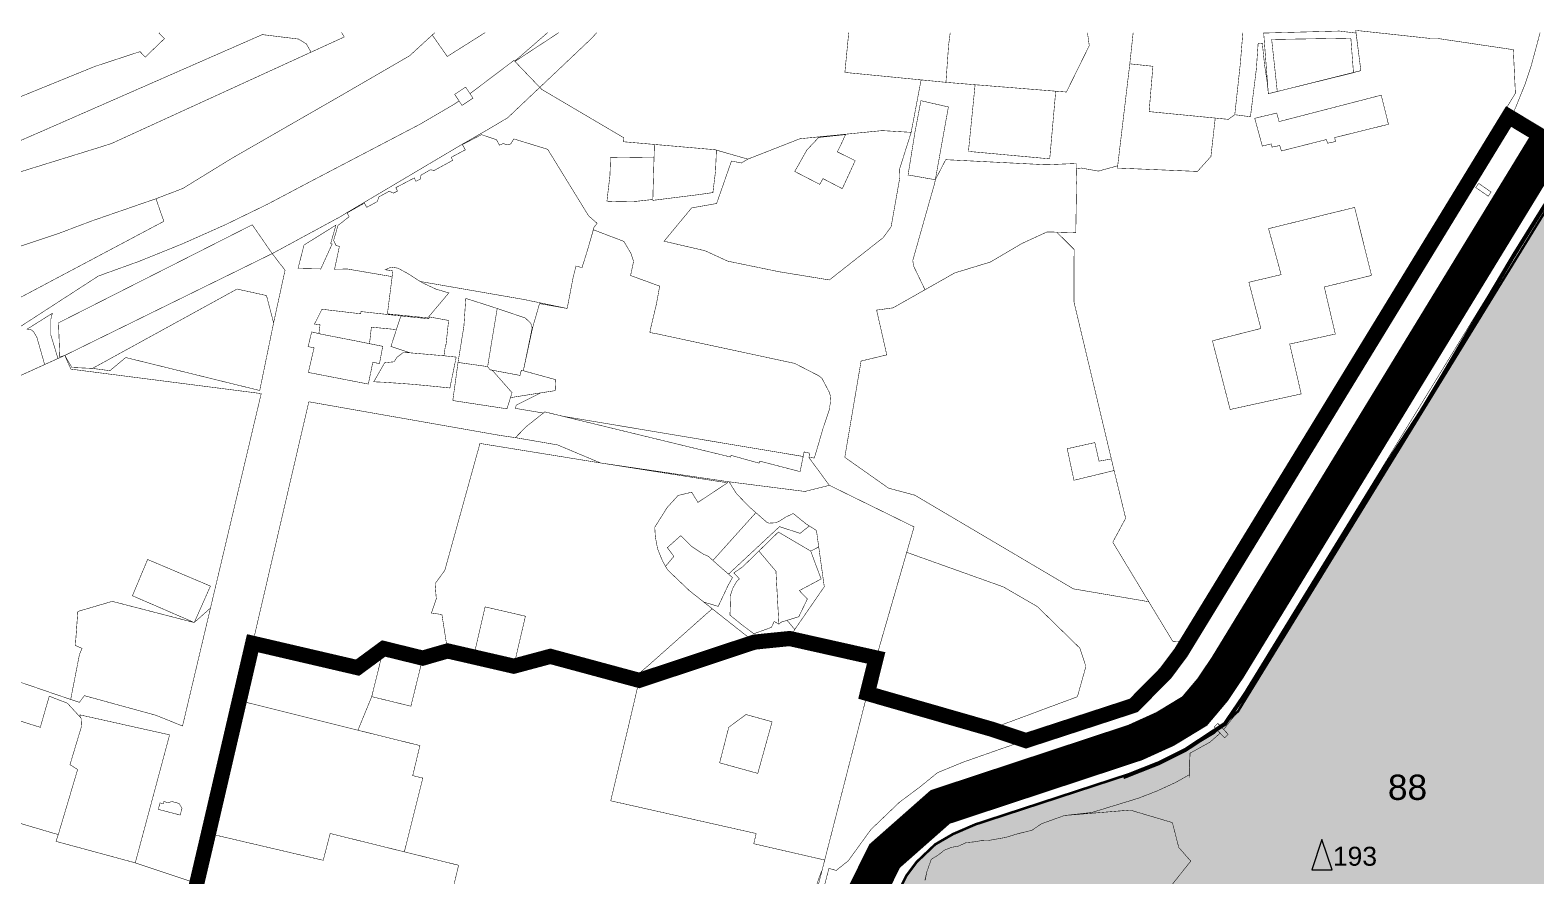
# Model space of a CAD drawing. Header units: millimetres. Extents: x 21689 to 31331, y 37531 to 43751.
# Drawn here: x 26287 to 26883, y 43417 to 43751 of the extents above; entities that cross this region are included whole.
import ezdxf

# ---------------------------------------------------------------- set-up
doc = ezdxf.new("R2010")
doc.units = ezdxf.units.MM
for name, pattern in [('DASHEDX2', [1.5, 1, -0.5]), ('g5_084', [0.4, 0.2, -0.2]), ('МЕЖА', [4, 1, -1, 1, -1])]:
    doc.linetypes.add(name, pattern=pattern)
for name, color, linetype, lineweight in [('0 . 11 - границы ДМ проект', 10, 'МЕЖА', 0), ('00 номер ОКН', 7, 'Continuous', 15), ('00 Разраб границы', 5, 'g5_084', 50), ('CONTUR', 150, 'Continuous', 9)]:
    doc.layers.add(name, color=color, linetype=linetype, lineweight=lineweight)
for name, color, linetype, lineweight, transparency in [('0.1 ОКН', 1, 'Continuous', 9, 0.4), ('00 Дороги', 252, 'Continuous', 9, 0.2), ('24. ценная дореволюц постройка', 192, 'Continuous', 13, 0.4)]:
    doc.layers.add(name, color=color, linetype=linetype, lineweight=lineweight, transparency=transparency)
doc.styles.get("Standard").update_dxf_attribs({"font": 'arial.ttf'})

# ---------------------------------------------------------------- blocks, each defined once
blk = doc.blocks.new('участки все')
at = {"layer": 'CONTUR', "const_width": 0.2}
for points in [[(3354.08, 6039.69), (3427.28, 6062.34), (3432.21, 6063.91), (3524.38, 6106.09), (3523.34, 6107.82)], [(3384.66, 6060.09), (3403.98, 6068.47), (3491.94, 6107.03), (3506.26, 6105.27), (3509.39, 6103.36), (3511.22, 6100.07), (3432.21, 6063.91), (3427.28, 6062.34), (3354.08, 6039.69)], [(3560.27, 6107.82), (3550.24, 6098.64), (3522.65, 6082.64), (3479.86, 6058.05), (3460.46, 6046.12), (3449.85, 6042.06), (3444.54, 6040.23), (3424.64, 6033.35), (3411.35, 6028.33), (3385.22, 6019.64)], [(3580.17, 6107.82), (3576.44, 6105.48), (3565.16, 6098.37), (3559.23, 6106.87), (3558.79, 6106.47), (3550.24, 6098.64), (3522.64, 6082.64), (3479.86, 6058.05), (3460.46, 6046.12), (3449.84, 6042.06), (3451.71, 6036.67), (3452.97, 6033.12), (3447.83, 6030.4), (3394.76, 6002.24)], [(3375.14, 5977.83), (3427.01, 6011.45), (3443.24, 6017.31), (3460.42, 6024.25), (3477.33, 6031.78), (3493.99, 6039.88), (3510.37, 6048.54), (3518.41, 6052.75), (3554.33, 6071.53), (3567.76, 6079.38), (3569.83, 6080.77), (3568.1, 6083.37), (3572.46, 6086.26), (3574.17, 6083.69), (3591.58, 6096.8), (3591.8, 6096.56), (3591.81, 6096.57), (3593.01, 6097.49), (3604.75, 6107.69), (3604.9, 6107.82)], [(3451.35, 6107.82), (3451.09, 6107.58), (3453.17, 6105.41), (3445.6, 6098.13), (3443.52, 6100.29), (3425.77, 6094.48), (3369.85, 6071.73), (3343.77, 6107.82)], [(3604.9, 6107.82), (3604.75, 6107.69), (3593.01, 6097.49), (3591.81, 6096.57), (3591.96, 6096.4), (3609.33, 6107.82)], [(3624.4, 6107.82), (3622.02, 6105.29), (3608.71, 6092.67), (3601.8, 6086.14), (3591.96, 6096.4), (3609.33, 6107.82)], [(3609.33, 6107.82), (3591.96, 6096.4), (3602.56, 6085.34), (3635.01, 6066.22), (3634.81, 6064.63), (3671.18, 6061.46), (3684.19, 6057.74), (3704.78, 6065.8), (3737.32, 6069.03), (3748.83, 6068.34), (3752.76, 6089.11), (3722.59, 6092.06), (3724.11, 6107.82)], [(3724.11, 6107.82), (3722.59, 6092.06), (3752.76, 6089.11), (3748.83, 6068.34), (3737.32, 6069.03), (3704.78, 6065.8), (3684.19, 6057.74), (3671.18, 6061.46), (3634.81, 6064.63), (3635.01, 6066.22), (3602.56, 6085.34), (3601.8, 6086.14), (3608.71, 6092.67), (3622.02, 6105.29), (3624.4, 6107.82)], [(3997.84, 6107.82), (3994.38, 6094.94), (3991.83, 6087.31), (3988.13, 6078.11), (3982.06, 6065.69), (3976.14, 6056.25), (3969.34, 6045.35), (3952.9, 6019.07), (3940.36, 5998.77), (3931.69, 5986.16), (3910.1, 5950.94), (3891.2, 5920.5), (3887.01, 5913.59), (3855.64, 5862.42), (3849.6, 5854.31), (3837.01, 5841.57), (3816.15, 5834.48), (3811.17, 5832.72), (3800.21, 5829.25), (3791.1, 5826.63), (3769.34, 5819), (3759.22, 5814.84), (3752.18, 5809.1), (3744.32, 5803.28), (3732.87, 5792.33), (3723.94, 5779.99), (3719.16, 5776.17), (3716.27, 5776.96), (3710.26, 5753.93)], [(3746.88, 5774), (3748.38, 5776.5), (3751.25, 5779.79), (3755.37, 5783.96), (3758.37, 5786.48), (3765.39, 5790.55), (3774.31, 5794.41), (3783.52, 5797.62), (3808.68, 5805.79), (3829.48, 5812.41), (3842.39, 5816.65), (3856.57, 5823.39), (3868.49, 5830.52), (3869.89, 5831.82), (3868.78, 5832.98), (3870.22, 5834.37), (3871.35, 5833.18), (3872.01, 5833.78), (3874.79, 5837.06), (4022.04, 6076.89)], [(3764.3, 6107.82), (3763.64, 6102.76), (3762.6, 6088.13), (3752.76, 6089.11), (3722.59, 6092.06), (3724.11, 6107.82)], [(3724.11, 6107.82), (3722.59, 6092.06), (3752.76, 6089.11), (3762.6, 6088.13), (3763.64, 6102.76), (3764.3, 6107.82)], [(3818.62, 6107.82), (3819.35, 6102.68), (3810.29, 6084.3), (3806.06, 6084.63), (3774.14, 6087.19), (3762.6, 6088.13), (3763.64, 6102.76), (3764.3, 6107.82)], [(3880.14, 6107.82), (3879.15, 6095.54), (3876.95, 6075.32), (3874.39, 6073.48), (3869.21, 6073.99), (3843.03, 6076.55), (3844.54, 6094.48), (3835.39, 6095.46), (3836.72, 6107.82)], [(3880.14, 6107.82), (3879.15, 6095.54), (3876.95, 6075.32), (3874.39, 6073.48), (3869.21, 6073.99), (3843.03, 6076.55), (3844.54, 6094.48), (3835.39, 6095.46), (3836.72, 6107.82)], [(3398.96, 5973.32), (3405.77, 5976.42), (3402.68, 5987.21), (3401.41, 5989.38), (3400.48, 5990.15), (3398.81, 5990.43), (3408.81, 5996.71), (3408.44, 5995.39), (3408.24, 5994.38), (3408.19, 5993.7), (3408.21, 5992.13), (3408.19, 5990.47), (3408.23, 5988.07), (3411.03, 5978.81), (3411.76, 5979.14), (3411.25, 5992.93), (3487.96, 6031.75), (3495.85, 6020.33), (3522.88, 6034.97), (3525.43, 6036.54), (3571, 6063.57), (3580.9, 6069.25), (3589.1, 6074.11), (3597.29, 6081.88), (3601.8, 6086.14), (3591.58, 6096.8), (3574.17, 6083.68), (3575.36, 6081.89), (3571, 6079), (3569.83, 6080.77), (3567.76, 6079.38), (3554.33, 6071.53), (3518.41, 6052.75), (3510.37, 6048.54), (3493.99, 6039.88), (3477.33, 6031.78), (3460.42, 6024.25), (3443.24, 6017.31), (3427.01, 6011.45), (3375.14, 5977.83)], [(3998.74, 6035.67), (3991.38, 6023.39), (3979.03, 6002.45), (3964.84, 5979.79), (3952.19, 5958.94), (3925.99, 5916.76), (3914.65, 5898.62), (3902.65, 5878.3), (3890.73, 5859.3), (3878.9, 5839.97), (3872.53, 5831.95), (3874.37, 5830.03), (3872.93, 5828.66), (3871.15, 5830.5), (3867.16, 5826.96), (3859.23, 5822.57), (3858.96, 5813.64), (3858.88, 5814), (3853.55, 5811), (3846.26, 5807.65), (3838.81, 5804.76), (3820.41, 5799.12), (3820.41, 5799.12), (3820.45, 5798.81), (3835.56, 5800.05), (3852.25, 5795.1), (3854.77, 5785.27), (3859.52, 5779.85), (3829.85, 5742.56)], [(3385.22, 6019.64), (3411.35, 6028.33), (3424.64, 6033.35), (3444.54, 6040.23), (3449.85, 6042.06), (3451.71, 6036.67), (3452.97, 6033.12), (3447.83, 6030.4), (3394.76, 6002.24)], [(3390.94, 5852.43), (3408.24, 5846.52), (3415, 5844.21), (3416.07, 5843.85), (3419.57, 5861.77), (3420.59, 5864.05), (3417.93, 5865.23), (3418.89, 5878.68), (3432.52, 5882.68), (3464.31, 5874.46), (3464.36, 5874.57), (3464.36, 5874.57), (3440.52, 5884.9), (3446.53, 5899.26), (3471.4, 5888.72), (3465.11, 5874.54), (3465.21, 5874.49), (3471.42, 5880.03), (3491.51, 5964.93), (3416.13, 5974.61), (3413.74, 5980.04), (3390.25, 5969.37)], [(3562.44, 5748.2), (3569.66, 5778.21), (3548.17, 5783.52), (3555.49, 5812.72), (3551.49, 5813.69), (3554.33, 5825.59), (3529.8, 5831.67), (3535.26, 5844.97), (3550.77, 5841.17), (3555.45, 5860.22), (3555.45, 5860.22), (3565.32, 5863.06), (3575.57, 5860.7), (3591.5, 5857.03), (3606, 5860.9), (3641.15, 5851.41), (3636.88, 5833.11), (3629.88, 5803.73), (3687.47, 5790.77), (3686.52, 5786.74), (3714.6, 5780.28), (3713.57, 5776.26), (3712.91, 5774.8), (3710.32, 5767.21)], [(3754.26, 5772.28), (3755.06, 5775.67), (3756.79, 5780.56), (3759.76, 5782.4), (3761.9, 5784.14), (3764.76, 5785.29), (3767.6, 5785.81), (3770.62, 5787.18), (3773.68, 5787.46), (3776.57, 5787.95), (3779.46, 5788.03), (3786.19, 5789.21), (3791.07, 5790.69), (3796.66, 5792.07), (3800.39, 5794.62), (3809.52, 5797.91), (3820.36, 5799.1), (3838.81, 5804.76), (3846.26, 5807.65), (3853.55, 5811), (3858.88, 5814), (3859.23, 5822.57), (3867.16, 5826.96), (3871.15, 5830.5), (3869.89, 5831.82), (3869.89, 5831.82), (3868.49, 5830.52), (3856.57, 5823.39), (3842.39, 5816.65), (3829.48, 5812.41), (3808.68, 5805.79), (3783.52, 5797.62), (3774.31, 5794.41), (3765.39, 5790.55), (3758.37, 5786.48), (3755.37, 5783.96), (3751.25, 5779.79), (3748.38, 5776.5), (3746.88, 5774)], [(3360.52, 5805.3), (3411.16, 5790.34), (3410.27, 5787.66), (3420.21, 5784.98), (3438.73, 5779.96), (3441.64, 5779.17), (3466.03, 5771.03)], [(3754.39, 5772.25), (3755.06, 5775.67), (3756.79, 5780.56), (3756.79, 5780.56), (3759.76, 5782.4), (3761.9, 5784.14), (3764.76, 5785.29), (3767.59, 5785.81), (3770.62, 5787.18), (3773.68, 5787.46), (3776.57, 5787.95), (3779.46, 5788.03), (3786.19, 5789.21), (3791.07, 5790.69), (3796.66, 5792.07), (3800.39, 5794.62), (3809.52, 5797.91), (3835.56, 5800.05), (3852.25, 5795.1), (3854.77, 5785.27), (3859.52, 5779.85), (3829.85, 5742.56)]]:
    blk.add_lwpolyline(points, dxfattribs=at)
for points in [[(3886.19, 6103.43), (3887.85, 6103.6), (3888.75, 6094.94), (3889.81, 6088.02), (3890.24, 6083.63), (3926.87, 6092.76), (3924.85, 6108.7), (3954.23, 6105.52), (3957.17, 6105.52), (3987.23, 6101.06), (3988.05, 6083.83), (3976.21, 6064.29), (3964.92, 6045.98), (3961.64, 6040.09), (3959.69, 6036.86), (3950.87, 6022.55), (3936.79, 5998.53), (3927.47, 5981.34), (3913.39, 5957.78), (3903.21, 5941.23), (3889.84, 5919.1), (3886.71, 5913.88), (3884.46, 5910.32), (3872.67, 5890.92), (3861.07, 5871.91), (3857.67, 5866.53), (3852.37, 5866.9), (3842.89, 5882.54), (3828.65, 5906.1), (3833.75, 5915.59), (3829.17, 5934.47), (3828.08, 5939.04), (3813.27, 6001.27), (3813.34, 6021.99), (3806.47, 6028.84), (3814, 6028.63), (3814.33, 6048.47), (3814.18, 6053.97), (3816.17, 6054.21), (3822.96, 6052.99), (3830.6, 6055.09), (3830.49, 6054.2), (3862.18, 6052.87), (3867.51, 6058.8), (3869.21, 6073.99), (3874.39, 6073.48), (3876.95, 6075.32), (3883.15, 6074.51), (3885.49, 6093.4), (3886.19, 6103.43)], [(3888.4, 6107.64), (3918.29, 6108.44), (3924.96, 6107.64), (3926.87, 6092.76), (3923.94, 6092.04), (3922.9, 6105.62), (3891.56, 6105.1), (3893.78, 6084.52), (3890.24, 6083.63), (3888.4, 6107.64)], [(3891.56, 6105.1), (3922.9, 6105.62), (3923.95, 6091.94), (3893.78, 6084.52), (3891.56, 6105.1)], [(3869.21, 6073.99), (3843.03, 6076.55), (3844.54, 6094.48), (3835.39, 6095.46), (3830.49, 6054.2), (3862.18, 6052.87), (3867.51, 6058.8), (3869.21, 6073.99)], [(3806.06, 6084.63), (3774.14, 6087.19), (3771.51, 6060.8), (3803.69, 6057.85), (3806.06, 6084.63)], [(3884.86, 6073.91), (3893.56, 6075.97), (3894.5, 6072.6), (3934.93, 6083.05), (3937.79, 6071.53), (3916.5, 6066.26), (3916.81, 6064.7), (3913.67, 6064.02), (3913.24, 6065.5), (3895.41, 6060.97), (3894.76, 6063.12), (3891.71, 6062.5), (3891.43, 6063.75), (3887.84, 6062.92), (3884.86, 6073.91)], [(3934.93, 6083.05), (3894.5, 6072.6), (3893.56, 6075.97), (3884.86, 6073.91), (3887.84, 6062.92), (3891.43, 6063.75), (3891.71, 6062.5), (3894.76, 6063.12), (3895.41, 6060.97), (3913.24, 6065.5), (3913.67, 6064.02), (3916.81, 6064.7), (3916.5, 6066.26), (3937.79, 6071.53), (3934.93, 6083.05)], [(3752.69, 6080.87), (3763.57, 6078.39), (3758.4, 6049.58), (3747.61, 6051.47), (3750.3, 6068.24), (3752.69, 6080.87)], [(3624.48, 6032.33), (3623.26, 6030.75), (3620.67, 6021.63), (3618.51, 6014.81), (3616.12, 6015.4), (3614.98, 6010.8), (3612.64, 5998.62), (3595.66, 6002.15), (3554.47, 6009.3), (3549.26, 6012.62), (3545.63, 6014.57), (3542.94, 6014.99), (3540.64, 6013.95), (3543.64, 6013.5), (3543.35, 6011.22), (3525.6, 6014.25), (3520.55, 6014.14), (3522.46, 6023.18), (3521.13, 6023.57), (3520.17, 6025.55), (3521.89, 6031.46), (3526.32, 6034.95), (3525.51, 6036.44), (3532.37, 6040.32), (3533.28, 6038.66), (3537.49, 6040.96), (3538.06, 6042.76), (3542.16, 6045.03), (3543.86, 6044.3), (3545.47, 6045.08), (3544.79, 6046.45), (3552.12, 6050.29), (3552.74, 6048.95), (3554.48, 6049.82), (3554.8, 6051.41), (3558.51, 6053.53), (3559.99, 6053.26), (3567.32, 6057.27), (3566.73, 6058.45), (3572.32, 6061.43), (3571.15, 6063.48), (3578.71, 6067.43), (3584.65, 6065.41), (3585.82, 6063.27), (3587.28, 6063.89), (3589.1, 6063.39), (3590.34, 6063.81), (3591.5, 6065.74), (3604.93, 6061.62), (3621.09, 6035.33), (3624.48, 6032.33)], [(3677.68, 6056.98), (3681.61, 6056.22), (3684.19, 6057.74), (3704.78, 6065.8), (3712.48, 6066.56), (3712.22, 6066.32), (3707.54, 6061.35), (3702.74, 6052.85), (3712.64, 6047.75), (3713.92, 6050.02), (3721.56, 6046.05), (3726.66, 6057.11), (3719.59, 6060.64), (3721.15, 6063.76), (3722.84, 6067.45), (3722.92, 6067.6), (3737.32, 6069.03), (3748.83, 6068.34), (3744.26, 6053.85), (3744.36, 6050.54), (3740.89, 6030.95), (3737.71, 6026.63), (3716.46, 6009.91), (3696.59, 6013.15), (3676.24, 6017.34), (3667.19, 6021.48), (3651, 6025.25), (3661.91, 6038.42), (3671.81, 6040.17), (3677.68, 6056.98)], [(3712.22, 6066.32), (3707.54, 6061.35), (3702.74, 6052.85), (3712.64, 6047.75), (3713.92, 6050.02), (3721.56, 6046.05), (3726.66, 6057.11), (3719.59, 6060.64), (3721.15, 6063.76), (3722.84, 6067.45), (3712.22, 6066.32)], [(3647.19, 6063.55), (3671.18, 6061.46), (3671.73, 6061.3), (3671.38, 6053.04), (3670.34, 6044.5), (3665.05, 6043.73), (3646.56, 6041.41), (3646.6, 6043.91), (3647.19, 6063.55)], [(4011.23, 6059.29), (3874.79, 5837.06), (3872.01, 5833.78), (3871.35, 5833.18), (3872.53, 5831.95), (3878.9, 5839.97), (3890.73, 5859.3), (3902.65, 5878.3), (3914.65, 5898.62), (3925.99, 5916.76), (3952.19, 5958.94), (3964.84, 5979.79), (3979.03, 6002.45), (3991.38, 6023.39), (3998.74, 6035.67), (4006.74, 6048.13), (4012.77, 6058.11), (4011.23, 6059.29)], [(3629.83, 6058.45), (3647.02, 6058.22), (3646.6, 6043.91), (3646.57, 6041.76), (3639.75, 6041.01), (3633.37, 6040.87), (3628.38, 6041.08), (3629.57, 6051.28), (3629.83, 6058.45)], [(3754.31, 6006.03), (3749.83, 6015.32), (3749.46, 6017.59), (3757.49, 6045.96), (3758, 6047.6), (3758.4, 6049.58), (3762.51, 6057.52), (3802.31, 6055.51), (3814.12, 6056.01), (3814.33, 6048.47), (3814, 6028.63), (3806.47, 6028.84), (3802.61, 6028.91), (3792.74, 6024.38), (3780.21, 6017.01), (3766.08, 6012.7), (3754.31, 6006.03)], [(3978.43, 6044.71), (3977.29, 6043.07), (3972.36, 6046.49), (3973.51, 6048.14), (3978.43, 6044.71)], [(3924.39, 6038.6), (3931.09, 6011.7), (3912.39, 6007.12), (3916.75, 5988.5), (3898.7, 5984.54), (3903.24, 5964.79), (3875.11, 5958.63), (3868.1, 5985.82), (3887.28, 5990.7), (3882.53, 6009), (3895.28, 6012), (3894.52, 6014.92), (3890.33, 6030.22), (3908.97, 6034.81), (3913.24, 6035.91), (3916.04, 6036.56), (3924.39, 6038.6)], [(3924.39, 6038.6), (3931.09, 6011.7), (3912.39, 6007.12), (3916.75, 5988.5), (3898.7, 5984.54), (3903.24, 5964.79), (3875.11, 5958.63), (3868.1, 5985.82), (3887.28, 5990.7), (3882.53, 6009), (3895.28, 6012), (3894.52, 6014.92), (3890.33, 6030.22), (3908.97, 6034.81), (3913.24, 6035.91), (3916.04, 6036.56), (3924.39, 6038.6)], [(3411.25, 5992.93), (3487.96, 6031.75), (3495.85, 6020.33), (3413.74, 5980.04), (3411.75, 5979.37), (3411.25, 5992.93)], [(3508.44, 6023.72), (3521.08, 6031.61), (3520.4, 6029.21), (3519, 6024.3), (3519.59, 6024.14), (3515.1, 6014.27), (3506.09, 6014.45), (3508.44, 6023.72)], [(3614.98, 6010.8), (3616.12, 6015.4), (3618.51, 6014.81), (3620.67, 6021.63), (3623.01, 6029.77), (3635.07, 6025.18), (3637.8, 6020.59), (3638.93, 6017.26), (3637.74, 6011.66), (3649.25, 6007.46), (3648, 6000.47), (3645.86, 5991.48), (3645.35, 5989.1), (3648.23, 5988.57), (3702.67, 5976.89), (3712.16, 5972.03), (3713.49, 5971), (3716.32, 5965.63), (3716.89, 5963.88), (3717.05, 5961.84), (3716.59, 5959.98), (3716.65, 5959.18), (3713.86, 5950.92), (3710.76, 5940.26), (3710.39, 5939.43), (3708.4, 5939.69), (3708.59, 5941.34), (3706.44, 5941.84), (3706.07, 5940.03), (3611.03, 5955.93), (3603.78, 5957.69), (3603.19, 5957.22), (3592.11, 5959.08), (3592.51, 5960.38), (3602.16, 5965.2), (3607.9, 5966.1), (3608.1, 5970.43), (3595.28, 5973.97), (3599.04, 5991.35), (3601.7, 6000.56), (3612.64, 5998.62), (3614.98, 6010.8)], [(3806.47, 6028.84), (3802.61, 6028.91), (3792.74, 6024.38), (3780.21, 6017.01), (3766.08, 6012.7), (3741.66, 5998.87), (3735.15, 5997.97), (3737.08, 5989.49), (3739.17, 5980.25), (3729, 5977.8), (3722.55, 5939.7), (3739.87, 5927.49), (3750.24, 5924.72), (3813.04, 5887.63), (3842.89, 5882.54), (3828.65, 5906.1), (3833.75, 5915.59), (3829.17, 5934.47), (3813.29, 5930.61), (3811.93, 5936.92), (3810.62, 5943.1), (3821.55, 5945.52), (3823.19, 5938.19), (3828.08, 5939.04), (3813.27, 6001.27), (3813.34, 6021.99), (3806.47, 6028.84)], [(3495.85, 6020.33), (3499.45, 6015.69), (3500.95, 6013.8), (3496.41, 5992.92), (3493.6, 6003.73), (3481.95, 6006.31), (3424.71, 5974.9), (3416.54, 5975.26), (3413.74, 5980.04), (3495.85, 6020.33)], [(3540.64, 6013.95), (3542.94, 6014.99), (3545.63, 6014.57), (3549.26, 6012.62), (3555.22, 6008.82), (3560.74, 6006.26), (3565.79, 6004.78), (3557.44, 5994.89), (3541.47, 5996.49), (3543.64, 6013.5), (3540.64, 6013.95)], [(3481.95, 6006.31), (3493.6, 6003.73), (3496.41, 5992.92), (3490.92, 5966.15), (3437.86, 5979.2), (3431.6, 5973.99), (3424.71, 5974.9), (3481.95, 6006.31)], [(3572.5, 6002.61), (3584.95, 5998.63), (3583.04, 5987.21), (3581.15, 5975.61), (3569.43, 5977.25), (3571.75, 5991.6), (3572.5, 6002.61)], [(3408.81, 5996.71), (3408.44, 5995.39), (3408.24, 5994.38), (3408.19, 5993.7), (3408.21, 5992.13), (3408.19, 5990.47), (3408.23, 5988.07), (3411.03, 5978.81), (3405.77, 5976.42), (3402.68, 5987.21), (3401.41, 5989.38), (3400.48, 5990.15), (3398.81, 5990.43), (3408.81, 5996.71)], [(3515.57, 5998.31), (3530.9, 5996.51), (3531.01, 5997.4), (3536.86, 5996.75), (3546.79, 5995.66), (3545.03, 5990.26), (3536.27, 5991.12), (3535.12, 5991.24), (3534.55, 5986.06), (3534.3, 5984.7), (3528.86, 5985.8), (3515.48, 5988.4), (3514.32, 5988.67), (3514.36, 5988.84), (3514.79, 5992.17), (3512.6, 5992.45), (3515.57, 5998.31)], [(3546.79, 5995.66), (3557.79, 5994.55), (3558.23, 5995.25), (3565.7, 5993.87), (3565.39, 5990.99), (3564.68, 5984.29), (3564.48, 5984.31), (3563.87, 5979.89), (3550.46, 5981.06), (3542.87, 5983.59), (3545.03, 5990.26), (3546.79, 5995.66)], [(3584.95, 5998.62), (3590.35, 5996.79), (3592.92, 5995.91), (3595.12, 5995.16), (3596.05, 5994.85), (3598.24, 5992.73), (3598.78, 5990.96), (3595.28, 5973.97), (3594.49, 5974.18), (3594.21, 5973.08), (3593.95, 5972.12), (3582.95, 5974.2), (3582.15, 5974.3), (3581.15, 5975.61), (3583.04, 5987.21), (3584.95, 5998.62)], [(3533.93, 5968.69), (3510.17, 5973.3), (3510.98, 5976.82), (3512.44, 5983.06), (3510.07, 5983.51), (3511.48, 5989.34), (3515.48, 5988.4), (3528.86, 5985.8), (3539.62, 5983.64), (3538.34, 5976.8), (3535.69, 5977.32), (3534.4, 5971.07), (3533.93, 5968.69)], [(3550.46, 5981.06), (3563.87, 5979.89), (3568.7, 5979.36), (3566.21, 5967.15), (3556.44, 5968.14), (3549.69, 5968.74), (3540.05, 5969.42), (3536.06, 5969.59), (3540.4, 5977.15), (3544.13, 5977.51), (3545.24, 5979.29), (3547.77, 5981.2), (3550.46, 5981.06)], [(3582.95, 5974.2), (3582.15, 5974.3), (3581.15, 5975.61), (3569.43, 5977.25), (3567.36, 5962.17), (3588.8, 5958.9), (3590.81, 5965.29), (3582.95, 5974.2)], [(3582.95, 5974.2), (3593.95, 5972.11), (3594.21, 5973.08), (3594.49, 5974.18), (3608.1, 5970.43), (3607.89, 5966.1), (3590.19, 5963.33), (3590.81, 5965.29), (3582.95, 5974.2)], [(3510.36, 5961.68), (3586.44, 5948.3), (3592.16, 5947.49), (3608.87, 5944.6), (3612.08, 5943.25), (3625.83, 5937.47), (3578.11, 5945.19), (3564.17, 5894.87), (3560.34, 5889.69), (3560.83, 5883.68), (3558.9, 5878.06), (3563.04, 5877.46), (3565.32, 5863.06), (3555.45, 5860.22), (3539.96, 5864.02), (3537.42, 5853.71), (3535.26, 5844.97), (3529.8, 5831.67), (3491.94, 5841.13), (3482.85, 5843.37), (3487.78, 5864.61), (3509.23, 5956.83), (3510.36, 5961.68)], [(3603.78, 5957.68), (3677.35, 5939.82), (3677.55, 5940.46), (3688.6, 5937.39), (3688.89, 5938.19), (3704.85, 5934.04), (3706.45, 5941.83), (3708.58, 5941.34), (3708.38, 5939.58), (3716.43, 5928.62), (3706.78, 5926.18), (3676.73, 5930), (3625.83, 5937.47), (3612.08, 5943.25), (3608.87, 5944.6), (3592.15, 5947.49), (3596.5, 5951.9), (3603.78, 5957.68)], [(3578.11, 5945.19), (3625.83, 5937.47), (3671.79, 5930.27), (3676.19, 5929.65), (3664.39, 5921.85), (3661.95, 5925.88), (3656.55, 5924.6), (3652.2, 5919.78), (3647.32, 5912.04), (3647.54, 5908.26), (3648.44, 5903.45), (3650.36, 5898.73), (3651.58, 5896.53), (3652.53, 5895), (3661.03, 5886.9), (3670.08, 5879.74), (3667.48, 5877.47), (3645.19, 5857.65), (3641.97, 5854.89), (3641.15, 5851.41), (3606, 5860.9), (3591.5, 5857.03), (3596.11, 5876.8), (3580.14, 5880.5), (3577.59, 5869.42), (3575.57, 5860.7), (3565.32, 5863.06), (3563.04, 5877.46), (3558.89, 5878.06), (3560.82, 5883.69), (3560.34, 5889.69), (3564.17, 5894.87), (3578.11, 5945.19)], [(3667.48, 5877.47), (3670.08, 5879.74), (3686.77, 5866.56), (3700.75, 5867.96), (3702.74, 5871.54), (3704.38, 5873.91), (3714.43, 5888.47), (3711.33, 5910.73), (3708.76, 5912.37), (3707.16, 5913.38), (3702.14, 5917.45), (3699.35, 5916.14), (3696.42, 5914.3), (3695.22, 5913.78), (3692.58, 5913.64), (3691.69, 5913.97), (3684.53, 5920.28), (3682.72, 5922.18), (3679.7, 5925.26), (3676.73, 5930), (3706.78, 5926.18), (3716.43, 5928.62), (3749.98, 5912.16), (3733.41, 5854.86), (3731.47, 5846.22), (3727.02, 5828.77), (3714.6, 5780.28), (3686.52, 5786.74), (3687.47, 5790.77), (3629.88, 5803.73), (3636.88, 5833.11), (3641.15, 5851.41), (3641.97, 5854.89), (3645.19, 5857.65), (3667.48, 5877.47)], [(3708.5, 5912.53), (3707.23, 5913.34), (3702.14, 5917.45), (3699.35, 5916.14), (3696.42, 5914.3), (3695.22, 5913.78), (3692.58, 5913.64), (3691.69, 5913.97), (3687.35, 5917.8), (3670.34, 5898.88), (3672.2, 5897.21), (3676.51, 5893.46), (3696.7, 5912.25), (3704.85, 5909.61), (3708.5, 5912.53)], [(3708.5, 5912.53), (3704.85, 5909.61), (3696.7, 5912.25), (3676.51, 5893.46), (3678.08, 5892.1), (3676.43, 5889.16), (3672.43, 5880.69), (3666.77, 5882.37), (3686.77, 5866.56), (3700.75, 5867.96), (3702.74, 5871.54), (3699.7, 5875.17), (3697.45, 5874.48), (3696.46, 5873.67), (3694.6, 5874.71), (3693.52, 5872.38), (3686.52, 5869.86), (3681.72, 5873.47), (3677.1, 5877.23), (3677.35, 5885.26), (3678.3, 5888.05), (3679.76, 5890.59), (3680.84, 5891.57), (3680.36, 5892.09), (3678.65, 5893.95), (3682.15, 5896.37), (3682.61, 5896.81), (3688.54, 5902.6), (3696.25, 5910.12), (3709.06, 5902.59), (3712.24, 5904.21), (3711.33, 5910.73), (3708.76, 5912.37), (3708.5, 5912.53)], [(3696.25, 5910.12), (3709.06, 5902.59), (3713.17, 5891.53), (3704.55, 5886.94), (3707.72, 5883.61), (3704.35, 5876.6), (3697.45, 5874.48), (3696.46, 5873.67), (3695.29, 5894.59), (3688.54, 5902.6), (3696.25, 5910.12)], [(3672.43, 5880.69), (3666.77, 5882.37), (3661.04, 5886.9), (3652.53, 5895), (3651.59, 5896.53), (3654.88, 5900.5), (3652.29, 5903.94), (3657.61, 5908.69), (3661.76, 5904.52), (3666.5, 5901.38), (3668.47, 5900.55), (3672.2, 5897.21), (3678.08, 5892.1), (3676.43, 5889.16), (3672.43, 5880.69)], [(3688.54, 5902.6), (3695.29, 5894.59), (3696.46, 5873.67), (3694.6, 5874.71), (3693.52, 5872.38), (3686.52, 5869.86), (3681.72, 5873.47), (3677.1, 5877.23), (3677.35, 5885.26), (3678.3, 5888.05), (3679.76, 5890.59), (3680.84, 5891.57), (3680.36, 5892.09), (3678.65, 5893.95), (3682.15, 5896.37), (3682.61, 5896.81), (3688.54, 5902.6)], [(3747.07, 5902.08), (3785.36, 5888.39), (3798.78, 5880.62), (3815.61, 5864.17), (3818, 5856.9), (3814.65, 5844.93), (3780.37, 5832.18), (3731.47, 5846.22), (3733.42, 5854.86), (3747.07, 5902.08)], [(3418.89, 5878.68), (3432.52, 5882.68), (3464.99, 5874.29), (3471.42, 5880.03), (3460.36, 5833.33), (3449.8, 5837.59), (3421.49, 5845.35), (3419.5, 5842.69), (3416.07, 5843.85), (3419.57, 5861.77), (3420.59, 5864.05), (3417.93, 5865.23), (3418.89, 5878.68)], [(3411.16, 5790.34), (3418.83, 5816.13), (3415.79, 5818.02), (3420.35, 5833.15), (3420.2, 5836.44), (3414.77, 5842.36), (3407.58, 5845.13), (3404.05, 5832.81), (3386.37, 5838.36), (3390.74, 5852.5), (3384.92, 5854.49), (3381.28, 5854.33), (3379.1, 5853.52), (3377.16, 5852.21), (3369.03, 5833.51), (3360.52, 5805.3), (3411.16, 5790.34)], [(3482.85, 5843.37), (3491.94, 5841.13), (3529.8, 5831.67), (3554.33, 5825.59), (3551.49, 5813.69), (3555.49, 5812.72), (3548.17, 5783.52), (3518.81, 5790.79), (3516.06, 5780.18), (3470.63, 5790.81), (3482.85, 5843.37)], [(3419.78, 5837.74), (3455.24, 5829.83), (3454.43, 5826.83), (3454.38, 5826.65), (3454.34, 5826.49), (3448.12, 5803.31), (3441.64, 5779.17), (3438.73, 5779.96), (3420.21, 5784.98), (3410.27, 5787.66), (3411.16, 5790.34), (3418.83, 5816.13), (3415.79, 5818.02), (3420.35, 5833.15), (3420.2, 5836.44), (3419.79, 5836.89), (3419.78, 5837.74)], [(3676.61, 5832.83), (3683.44, 5837.88), (3693.76, 5835.01), (3688.68, 5816.67), (3688.1, 5814.58), (3673, 5818.76), (3676.61, 5832.83)], [(3868.78, 5832.98), (3870.22, 5834.37), (3874.37, 5830.03), (3872.93, 5828.66), (3868.78, 5832.98)], [(3450.77, 5800.33), (3451.44, 5802.89), (3452.7, 5802.56), (3452.93, 5803.44), (3454.8, 5802.94), (3456.03, 5803.46), (3458.95, 5802.7), (3460.15, 5800.81), (3459.44, 5798.09), (3450.77, 5800.33)], [(3470.63, 5790.81), (3516.06, 5780.18), (3518.81, 5790.79), (3548.17, 5783.52), (3569.66, 5778.21), (3562.44, 5748.2), (3559.3, 5749.03), (3470.55, 5769.77), (3466.03, 5771.03), (3470.63, 5790.81)], [(3675.05, 5720.03), (3679.01, 5719.86), (3683.31, 5720.47), (3687.46, 5721.79), (3691.31, 5723.8), (3694.78, 5726.43), (3697.74, 5729.61), (3700.12, 5733.25), (3701.86, 5737.23), (3704.87, 5747.87), (3710.32, 5767.21), (3712.91, 5774.8), (3713.56, 5776.24), (3710.86, 5765.68), (3705.78, 5745.8), (3702.21, 5734.8), (3698.97, 5728.57), (3694.76, 5723.41), (3689.77, 5719.7), (3683.57, 5717.91), (3675.05, 5720.03)]]:
    blk.add_lwpolyline(points, close=True, dxfattribs=at)

msp = doc.modelspace()

# ---------------------------------------------------------------- hatches: boundary and pattern name
at = {"layer": '0.1 ОКН', "transparency": 33554585}
h = msp.add_hatch(color=1, dxfattribs=at)
h.dxf.hatch_style = 1
edge = h.paths.add_edge_path()
edge.add_line((26989.35, 43499.73), (26980.6, 43522.3))
edge.add_arc((27417.73, 43711.3), 476.24, 199.16037, 203.38243, ccw=False)
edge.add_line((26967.87, 43554.99), (26944.78, 43614.64))
edge.add_line((26944.78, 43614.64), (26934.86, 43640.22))
edge.add_line((26934.86, 43640.22), (26924.99, 43664.75))
edge.add_line((26924.99, 43664.75), (26914.14, 43691.8))
edge.add_line((26914.14, 43691.8), (26899.52, 43700.46))
edge.add_line((26899.52, 43700.46), (26897.63, 43697.49))
edge.add_line((26897.63, 43697.49), (26892.25, 43688.62))
edge.add_line((26892.25, 43688.62), (26879.15, 43667.46))
edge.add_line((26879.15, 43667.46), (26866.42, 43645.93))
edge.add_line((26866.42, 43645.93), (26854.24, 43626.38))
edge.add_line((26854.24, 43626.38), (26837.36, 43599.31))
edge.add_line((26837.36, 43599.31), (26823.37, 43576.24))
edge.add_line((26823.37, 43576.24), (26806.41, 43547.9))
edge.add_line((26806.41, 43547.9), (26781.42, 43509.18))
edge.add_line((26781.42, 43509.18), (26764.98, 43481.51))
edge.add_line((26764.98, 43481.51), (26755.32, 43472.93))
edge.add_line((26755.32, 43472.93), (26743.55, 43465.94))
edge.add_line((26743.55, 43465.94), (26736.17, 43462.37))
edge.add_line((26736.17, 43462.37), (26728.25, 43458.74))
edge.add_line((26728.25, 43458.74), (26715.17, 43454.46))
edge.add_line((26715.17, 43454.46), (26685.04, 43444.61))
edge.add_line((26685.04, 43444.61), (26669.67, 43439.89))
edge.add_line((26669.67, 43439.89), (26664.56, 43438.06))
edge.add_line((26664.56, 43438.06), (26659.05, 43435.89))
edge.add_line((26659.05, 43435.89), (26655.43, 43434.29))
edge.add_line((26655.43, 43434.29), (26651.7, 43432.44))
edge.add_line((26651.7, 43432.44), (26645.11, 43428.84))
edge.add_line((26645.11, 43428.84), (26642.12, 43426.31))
edge.add_line((26642.12, 43426.31), (26638.14, 43422.32))
edge.add_line((26638.14, 43422.32), (26634.35, 43417.64))
edge.add_line((26634.35, 43417.64), (26632.8, 43414.66))
edge.add_line((26632.8, 43414.66), (26630.4, 43409.72))
edge.add_line((26630.4, 43409.72), (26625.85, 43395.3))
edge.add_line((26625.85, 43395.3), (26616.82, 43362.94))
edge.add_line((26616.82, 43362.94), (26613.4, 43349.61))
edge.add_line((26613.4, 43349.61), (26621.34, 43339.49))
edge.add_line((26621.34, 43339.49), (26630.59, 43336.52))
edge.add_line((26630.59, 43336.52), (26632.96, 43335.87))
edge.add_line((26632.96, 43335.87), (26647.41, 43331.87))
edge.add_line((26647.41, 43331.87), (26660.66, 43328.21))
edge.add_line((26660.66, 43328.21), (26676.76, 43323.76))
edge.add_line((26676.76, 43323.76), (26696.82, 43318.21))
edge.add_line((26696.82, 43318.21), (26714.28, 43313.46))
edge.add_line((26714.28, 43313.46), (26723.81, 43311.08))
edge.add_line((26723.81, 43311.08), (26739, 43307.39))
edge.add_line((26739, 43307.39), (26747.97, 43305.31))
edge.add_line((26747.97, 43305.31), (26756.32, 43303.81))
edge.add_line((26756.32, 43303.81), (26763.5, 43302.97))
edge.add_line((26763.5, 43302.97), (26770.72, 43302.32))
edge.add_line((26770.72, 43302.32), (26774.9, 43303.15))
edge.add_line((26774.9, 43303.15), (26779.08, 43303.53))
edge.add_line((26779.08, 43303.53), (26783.62, 43304.2))
edge.add_line((26783.62, 43304.2), (26791.57, 43305.56))
edge.add_line((26791.57, 43305.56), (26800.01, 43307.44))
edge.add_line((26800.01, 43307.44), (26808.2, 43309.31))
edge.add_line((26808.2, 43309.31), (26818.28, 43312.52))
edge.add_line((26818.28, 43312.52), (26828.63, 43315.98))
edge.add_line((26828.63, 43315.98), (26837.18, 43319.05))
edge.add_line((26837.18, 43319.05), (26847.28, 43322.65))
edge.add_line((26847.28, 43322.65), (26855.01, 43325.64))
edge.add_line((26855.01, 43325.64), (26872.59, 43332.84))
edge.add_line((26872.59, 43332.84), (26881.38, 43336.35))
edge.add_line((26881.38, 43336.35), (26893.5, 43342.4))
edge.add_line((26893.5, 43342.4), (26906.47, 43348.88))
edge.add_line((26906.47, 43348.88), (26925.74, 43358.41))
edge.add_line((26925.74, 43358.41), (26942.87, 43367.43))
edge.add_line((26942.87, 43367.43), (26980.16, 43385.92))
edge.add_line((26980.16, 43385.92), (27020.67, 43409.76))
edge.add_line((27020.67, 43409.76), (27029.45, 43413.66))
edge.add_line((27029.45, 43413.66), (27004, 43461.93))
edge.add_line((27004, 43461.93), (26989.35, 43499.73))
h = msp.add_hatch(color=1, dxfattribs=at)
h.dxf.hatch_style = 1
h.paths.add_polyline_path([(26798.2, 43430.73), (26794.2, 43418.73), (26802.2, 43418.73)])

# ---------------------------------------------------------------- linework, layer by layer
at = {"layer": '0 . 11 - границы ДМ проект', "color": 7, "linetype": 'DASHEDX2', "lineweight": 100, "ltscale": 9, "transparency": 33554687, "const_width": 6, "flags": 128}
msp.add_lwpolyline([(22946.73, 37638.63), (22902.58, 38352.1), (23040.31, 38403.75), (23117.29, 38401.21), (23331.14, 38342.16), (23767.92, 38429.68), (23839.74, 38479.18), (23935.86, 38610.42), (23988.4, 38646.95), (24015.49, 38690.25), (24098.85, 38777.82), (24145.03, 38828.88), (24135.93, 38857.75), (24309.79, 39159.02), (24384.58, 39142.81), (24479.69, 39275.04), (24546.54, 39209.37), (24750.01, 39350.13), (25003.88, 39639.8), (25413.16, 40107.12), (25363.28, 40286.2), (24989.23, 40491.14), (25395.28, 40838.84), (25660.56, 41058.12), (25845.24, 41208.92), (25792.92, 41266.23), (25888.27, 41383.12), (26058.63, 41521.65), (26092.2, 41658.69), (26130.83, 41752.53), (26159.07, 41742.27), (26300.9, 42104.41), (26325.34, 42112.11), (26524.48, 42049.12), (26659.52, 41994.11), (26661.3, 41997.38), (26646.24, 42050.67), (26706.46, 42026.98), (26859.65, 41970.83), (27006.59, 41919.76), (27172.98, 41911.41), (27384.06, 41951.12), (27369.53, 42033.59), (27673.24, 42086.3), (27976.36, 41979.69), (28033.35, 41963.23), (28102.86, 41962.56), (28159.54, 41928.27), (28328.6, 41835.14), (28499.53, 41807.33), (28720.17, 41761.45), (29052.46, 41622.84), (29045.52, 41606.09), (29058.02, 41600.92), (29065.19, 41619.05), (29089.18, 41611.33), (29476.61, 41567.37), (29694.11, 41552.14), (29707.83, 41609), (29818.28, 41584.5), (29941.9, 41545.71), (30079.67, 41531.57), (30099.06, 41598.9), (30133.54, 41631.15), (30187.93, 41657.25), (30321.66, 41749.67), (30401.38, 41749.67), (30509.19, 41676.74), (30617.63, 41749.67), (30608.36, 41787.7), (30599.77, 41907.5), (30613.25, 41930.65), (30611.36, 41954.39), (30596.2, 41953.51), (30593.67, 42010.25), (30597.05, 42063.37), (30605.38, 42235.81), (30665.45, 42236.17), (30657.33, 42284.13), (30610.32, 42363.4), (30625.51, 42373.52), (30633.15, 42373.02), (30649.52, 42377.68), (30654.81, 42423.45), (30716.03, 42430.23), (30760.54, 42567.65), (30765.8, 42586.36), (30791.95, 42710.49), (30846.37, 42699.4), (30866.74, 42759.78), (30939.13, 42753.23), (31030.96, 42735.49), (31057.16, 42750.28), (31131.35, 42919.39), (31178.71, 43049.99), (31223.9, 43155.77), (31261.16, 43239.22), (31200.23, 43266.25), (31159.04, 43264.62), (31092.9, 43324.59), (31030.84, 43397.77), (30974.06, 43434.01), (30837.68, 43448.49), (30812.71, 43443.57), (30797.57, 43373.26), (30670.04, 43084.43), (30627.79, 42979.09), (30572.79, 42815.93), (30581.39, 42739.2), (30580.07, 42670.05), (30572.53, 42633.02), (30553.34, 42565.66), (30547.4, 42556.65), (30525.72, 42505.25), (30514.51, 42510.11), (30479.51, 42425.86), (30461.95, 42345.38), (30464.75, 42236.14), (30403.52, 42231.72), (30362, 42222.3), (30262.37, 42221.19), (30097.98, 42200.41), (30088.95, 42269.89), (30058.49, 42273.9), (30000.91, 42267.83), (30008.93, 42181.88), (29926.02, 42170.86), (29838.04, 42159.36), (29837.12, 42151.42), (29801.62, 42150.52), (29804.08, 42118.48), (29746.29, 42112.77), (29727.01, 42117.61), (29726.77, 42121.26), (29669.99, 42116.48), (29667.12, 42186.75), (29663.62, 42276.82), (29664.83, 42334.2), (29729.67, 42336.19), (29743.29, 42425.8), (29681.45, 42426.64), (29599.85, 42422.04), (29585.29, 42460.05), (29593.55, 42547.9), (29586.23, 42640.93), (29612.42, 42670.26), (29566.57, 42703.24), (29536.55, 42712.38), (29485.13, 42721.11), (29445.22, 42718.94), (29271.87, 42704.28), (29252.91, 42692.41), (29197.95, 42673.04), (29178.85, 42668.77), (29146.59, 42665.68), (29091.04, 42663.1), (29090.12, 42694.39), (29093.43, 42735.41), (29109.46, 42731.74), (29114.94, 42754.25), (29105.61, 42762.57), (29115.3, 42813.46), (29163.59, 42900), (29195.32, 42957.41), (29200.53, 43020.6), (29169.03, 43102.91), (29094.39, 43130.16), (29034.07, 43130.54), (28931.05, 43118.37), (28819.4, 43060.11), (28798.63, 43021.64), (28799.74, 42985.88), (28707.96, 42909.03), (28686.59, 42891.68), (28665.24, 42871.73), (28655.12, 42859.97), (28647.85, 42848.5), (28636.35, 42823.08), (28630.36, 42817.18), (28632.11, 42786.97), (28651.56, 42783.79), (28691.78, 42770.28), (28688.63, 42759.99), (28685.9, 42758.4), (28674.4, 42734.05), (28670.96, 42721.95), (28465.92, 42806.49), (28422.23, 42822.02), (28375.9, 42835.07), (28353.71, 42839.03), (28334.9, 42842.59), (28324.45, 42844.67), (28310.37, 42860.64), (28285.15, 42868.53), (28273.81, 42871.97), (28249.69, 42869.4), (28186.52, 42849.62), (28159.73, 42849.83), (28118.75, 42863.99), (28094.8, 42888.25), (28084.71, 42900.92), (28068.74, 42924.62), (28025.62, 42901.74), (28004.08, 42892.7), (27951.92, 42913.21), (27851.65, 42849.79), (27793.9, 42819.52), (27766.59, 42881.7), (27711.88, 42969.56), (27682.2, 43019.56), (27636.09, 43064.5), (27679.04, 43117.9), (27700.16, 43145.1), (27730.28, 43232.44), (27705.35, 43256.96), (27691.79, 43306.56), (27688.55, 43316.07), (27675.1, 43337.74), (27671.02, 43346.91), (27667.81, 43356.54), (27665.87, 43367.34), (27665.76, 43376.05), (27664.78, 43381.05), (27419.59, 43272.56), (27422.82, 43266.23), (27362.67, 43207.3), (27358.27, 43197.8), (27315.11, 43177.13), (27276.85, 43176.61), (27257.44, 43175.75), (27253.84, 43180.5), (27248.88, 43187.03), (27238.09, 43198.06), (27218.29, 43206.98), (27213.36, 43207.6), (27202.43, 43208.96), (27239.74, 43225.54), (27236.35, 43231.88), (27229.04, 43245.51), (27224.79, 43253.43), (27207.06, 43286.52), (27191.9, 43314.8), (27189.96, 43318.43), (27109.82, 43276.33), (27075.56, 43340.35), (27088.29, 43348.01), (27054.82, 43405.39), (27040.02, 43396.59), (27025.14, 43422.1), (27004.05, 43461.84), (26932.79, 43645.55), (26914.14, 43691.8), (26899.52, 43700.46), (26872.13, 43716.99), (26742.39, 43504.78), (26736.34, 43496.67), (26723.68, 43483.84), (26681.05, 43469.92), (26667.11, 43474.54), (26618.22, 43488.58), (26621.71, 43502.66), (26587.49, 43510.32), (26573.52, 43508.91), (26527.9, 43493.77), (26492.74, 43503.26), (26478.24, 43499.38), (26452.07, 43505.41), (26442.19, 43502.58), (26426.7, 43506.38), (26416.4, 43498.79), (26374.87, 43508.45), (26369.59, 43485.73), (26357.38, 43433.16), (26343.06, 43372.1), (26343.68, 43335.85), (26278.09, 43335.37), (26275.1, 43319.34), (26179.58, 43336.15), (26136.07, 43350.43), (26129.55, 43332.91), (26114.21, 43338.65), (26048.36, 43335.77), (26042.27, 43335.96), (26041.86, 43305.06), (26039.99, 43285.4), (25993.77, 43297.06), (25935.55, 43314.57), (25864.49, 43314.71), (25836.1, 43306.44), (25791.06, 43309.44), (25778.1, 43340.97), (25720.4, 43383.9), (25692.71, 43506.7), (25567.19, 43536.12), (25552.49, 43470.45), (25520.72, 43350.23), (25464.42, 43088.88), (25450.38, 42940.35), (25403.2, 42900.12), (25517.17, 42564.61), (25324.39, 42333.51), (25231.57, 42248.42), (25084.91, 42241.32), (25004.68, 42115.84), (25034.08, 42028.82), (25232.98, 41677.08), (25331.24, 41588.66), (25222.08, 41431.42), (24497, 41147.16), (24469.6, 41188.24), (24382.78, 41181.73), (24281.81, 41064.62), (24269, 41033.06), (24267.52, 40970.79), (24345.86, 40986.54), (24396.82, 40849.9), (24260.73, 40587.7), (24122.54, 40455.83), (24175.55, 40365.15), (24087.33, 40202.95), (23882.35, 40127.13), (23799.32, 39897.89), (23757.23, 39543.04), (23644.49, 39442.48), (23258.99, 39279.22), (23188.93, 39177.24), (23155.23, 38943.77), (22794.42, 38626.82), (22640.55, 38070.59), (22681.18, 37890.91), (22868.64, 37599.25), (22946.73, 37638.63)], close=True, dxfattribs=at)
at = {"layer": '0.1 ОКН', "color": 1}
msp.add_lwpolyline([(26798.2, 43430.73), (26794.2, 43418.73), (26802.2, 43418.73)], close=True, dxfattribs=at)
at = {"layer": '0.1 ОКН', "color": 7}
msp.add_lwpolyline([(26798.2, 43430.73), (26794.2, 43418.73), (26802.2, 43418.73)], close=True, dxfattribs=at)
at = {"layer": '00 Дороги', "lineweight": 9, "const_width": 15}
msp.add_lwpolyline([(26888.17, 43707.31), (26760.97, 43499.07), (26754.96, 43490.1), (26747.82, 43481.63), (26736.15, 43474.54), (26724.26, 43469.15), (26647.12, 43443.67), (26625.06, 43424.21), (26617.91, 43409.71), (26533.94, 43117.5), (26470.93, 42878.98), (26413.5, 42646.41), (26345.5, 42395.97)], dxfattribs=at)
at = {"layer": '00 Разраб границы', "ltscale": 4, "const_width": 1}
msp.add_lwpolyline([(26899.52, 43700.46), (26764.98, 43481.51), (26755.32, 43472.93), (26743.32, 43465.74), (26729.03, 43458.99), (26661.06, 43436.76), (26652.14, 43432.91), (26645.11, 43428.84), (26637.74, 43421.85), (26633.62, 43416.35), (26633.62, 43416.35), (26630.35, 43409.61)], dxfattribs=at)
msp.add_lwpolyline([(26899.52, 43700.46), (26764.98, 43481.51), (26755.32, 43472.93), (26743.32, 43465.74), (26729.03, 43458.99), (26661.06, 43436.76), (26652.14, 43432.91), (26645.11, 43428.84), (26637.74, 43421.85), (26633.62, 43416.35), (26633.62, 43416.35), (26630.35, 43409.61)], dxfattribs=at)
at = {"layer": '24. ценная дореволюц постройка', "linetype": 'Continuous', "const_width": 1.6, "flags": 128}
msp.add_lwpolyline([(26898.74, 43701.06), (26889.68, 43686.86), (26885.94, 43680.97), (26874.05, 43661.84), (26862.23, 43641.97), (26853.27, 43626.7), (26845.84, 43614.06), (26837.36, 43599.96), (26826.49, 43583.39), (26814.29, 43563.99), (26803.32, 43546.07), (26792.78, 43528.81), (26782.09, 43511.18), (26769.79, 43491.23), (26759.8, 43476.55), (26744.04, 43466.17), (26733.58, 43460.97), (26719.56, 43455.43)], dxfattribs=at)

# ---------------------------------------------------------------- block references
at = {"layer": 'CONTUR'}
msp.add_blockref('участки все', (22886.75, 37642.36), dxfattribs=at)

# ---------------------------------------------------------------- texts
at = {"layer": '00 номер ОКН', "color": 4, "attachment_point": 1}
for s, width, insert, char_height in [('{\\C7;88}', 7.5, (26824.32, 43456.44), 10), ('{\\C7;193}', 4.7915, (26802.54, 43427.89), 7.5)]:
    msp.add_mtext_dynamic_manual_height_columns(s, width=width, gutter_width=12.5, heights=[0], dxfattribs=dict(at, insert=insert, char_height=char_height))

doc.saveas('drawing.dxf')
